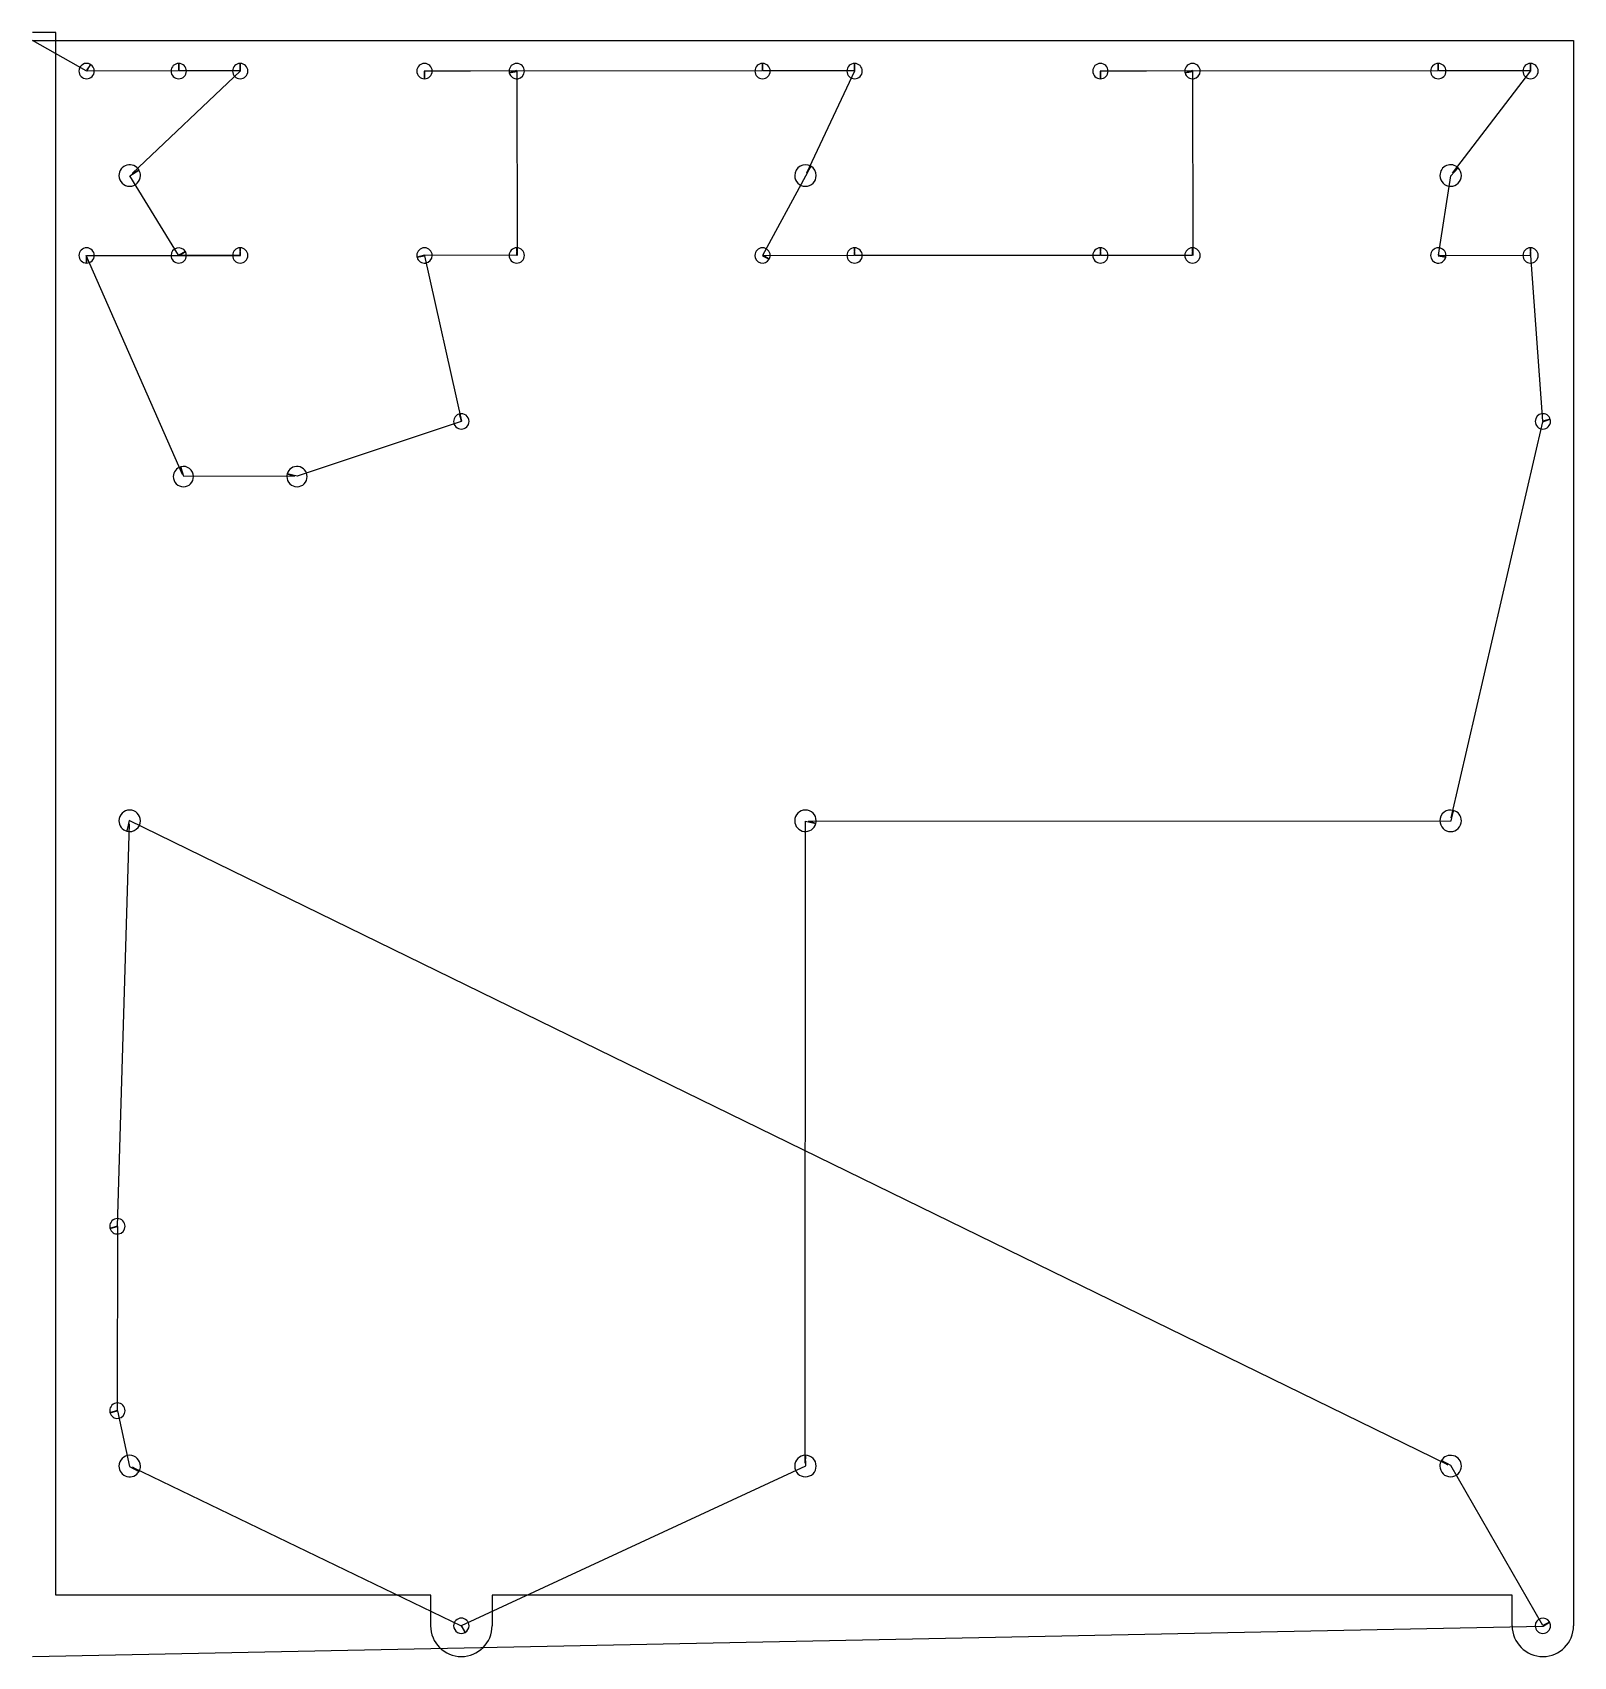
# Model space of a CAD drawing. Header units: inches. Extents: x 0.8 to 10.7, y 1 to 11.4.
import ezdxf

# ---------------------------------------------------------------- set-up
doc = ezdxf.new("R2010")
doc.units = ezdxf.units.IN
doc.layers.get('0').update_dxf_attribs({"linetype": 'CONTINUOUS'})
doc.layers.add('1', color=7, linetype='CONTINUOUS')
doc.layers.add('9', color=7, linetype='CONTINUOUS')

msp = doc.modelspace()

# ---------------------------------------------------------------- linework, layer by layer
at = {"color": 0, "linetype": 'CONTINUOUS'}
for p, q in [((1, 11.404), (0.85, 11.404)), ((1.195, 11.159), (0.85, 11.354)), ((1.785, 11.158), (1.199, 11.156)), ((1.488, 10.5), (2.183, 11.158)), ((2.179, 11.158), (1.79, 11.158)), ((5.525, 11.158), (3.36, 11.157)), ((3.364, 11.157), (3.952, 11.16)), ((3.953, 11.155), (3.955, 9.976)), ((6.116, 11.158), (5.53, 11.158)), ((5.811, 10.506), (6.12, 11.158)), ((9.856, 11.158), (7.691, 11.157)), ((7.695, 11.157), (8.283, 11.16)), ((8.284, 11.155), (8.286, 9.976)), ((10.447, 11.158), (9.86, 11.158)), ((9.949, 10.503), (10.451, 11.158)), ((1.786, 9.978), (1.474, 10.486)), ((5.529, 9.978), (5.806, 10.487)), ((9.859, 9.978), (9.939, 10.486)), ((1.811, 8.573), (1.195, 9.976)), ((1.199, 9.976), (2.183, 9.976)), ((2.179, 9.976), (1.789, 9.975)), ((3.951, 9.976), (3.362, 9.978)), ((3.363, 9.974), (3.6, 8.914)), ((6.116, 9.976), (5.527, 9.974)), ((7.691, 9.976), (6.12, 9.976)), ((8.281, 9.976), (7.695, 9.976)), ((10.447, 9.976), (9.858, 9.974)), ((10.527, 8.915), (10.451, 9.976)), ((3.596, 8.913), (2.546, 8.562)), ((9.94, 6.373), (10.528, 8.911)), ((2.53, 8.561), (1.82, 8.56)), ((9.92, 2.228), (1.47, 6.355)), ((5.801, 2.239), (5.803, 6.351)), ((5.822, 6.352), (9.94, 6.354)), ((1.47, 6.335), (1.393, 3.758)), ((1.394, 3.754), (1.393, 2.577)), ((1.394, 2.573), (1.471, 2.218)), ((1.49, 2.213), (3.597, 1.196)), ((3.6, 1.198), (5.806, 2.221)), ((10.527, 1.199), (9.939, 2.223)), ((0.85, 1), (10.529, 1.195))]:
    msp.add_line(p, q, dxfattribs=at)
at = {"layer": '1', "color": 1, "linetype": 'CONTINUOUS'}
for p, q in [((1, 11.354), (10.724, 11.354)), ((1, 1.394), (1, 11.354)), ((10.724, 11.354), (10.724, 1.197)), ((3.402, 1.394), (1, 1.394)), ((3.402, 1.197), (3.402, 1.394)), ((10.331, 1.394), (3.795, 1.394)), ((3.795, 1.394), (3.795, 1.197)), ((10.331, 1.197), (10.331, 1.394))]:
    msp.add_line(p, q, dxfattribs=at)
for centre, radius, start, end in [((1.197, 11.157), 0.0492, 60, 180), ((1.197, 11.157), 0.0492, 180, 360), ((1.197, 11.157), 0.0492, 360, 60), ((1.787, 11.157), 0.0492, 90, 180), ((1.787, 11.157), 0.0492, 180, 360), ((1.787, 11.157), 0.0492, 360, 90), ((2.181, 11.157), 0.0492, 90, 180), ((2.181, 11.157), 0.0492, 180, 360), ((2.181, 11.157), 0.0492, 360, 90), ((3.362, 11.157), 0.0492, 360, 180), ((3.362, 11.157), 0.0492, 180, 270), ((3.362, 11.157), 0.0492, 270, 0), ((3.953, 11.157), 0.0492, 360, 180), ((3.953, 11.157), 0.0492, 180, 195), ((3.953, 11.157), 0.0492, 195, 0), ((5.528, 11.157), 0.0492, 90, 180), ((5.528, 11.157), 0.0492, 180, 360), ((5.528, 11.157), 0.0492, 360, 90), ((6.118, 11.157), 0.0492, 90, 180), ((6.118, 11.157), 0.0492, 180, 360), ((6.118, 11.157), 0.0492, 360, 90), ((7.693, 11.157), 0.0492, 360, 180), ((7.693, 11.157), 0.0492, 180, 270), ((7.693, 11.157), 0.0492, 270, 0), ((8.283, 11.157), 0.0492, 360, 180), ((8.283, 11.157), 0.0492, 180, 195), ((8.283, 11.157), 0.0492, 195, 0), ((9.858, 11.157), 0.0492, 90, 180), ((9.858, 11.157), 0.0492, 180, 360), ((9.858, 11.157), 0.0492, 360, 90), ((10.449, 11.157), 0.0492, 90, 180), ((10.449, 11.157), 0.0492, 180, 360), ((10.449, 11.157), 0.0492, 360, 90), ((1.473, 10.488), 0.0689, 30, 180), ((1.473, 10.488), 0.0689, 360, 30), ((5.803, 10.488), 0.0689, 60, 180), ((5.803, 10.488), 0.0689, 360, 60), ((9.937, 10.488), 0.0689, 45, 180), ((9.937, 10.488), 0.0689, 360, 45), ((1.473, 10.488), 0.0689, 180, 360), ((5.803, 10.488), 0.0689, 180, 360), ((9.937, 10.488), 0.0689, 180, 360), ((1.197, 9.976), 0.0492, 360, 180), ((1.787, 9.976), 0.0492, 30, 180), ((1.787, 9.976), 0.0492, 360, 30), ((2.181, 9.976), 0.0492, 90, 180), ((2.181, 9.976), 0.0492, 360, 90), ((3.362, 9.976), 0.0492, 360, 180), ((3.953, 9.976), 0.0492, 90, 180), ((3.953, 9.976), 0.0492, 360, 90), ((5.528, 9.976), 0.0492, 360, 180), ((6.118, 9.976), 0.0492, 90, 180), ((6.118, 9.976), 0.0492, 360, 90), ((7.693, 9.976), 0.0492, 90, 180), ((7.693, 9.976), 0.0492, 360, 90), ((8.283, 9.976), 0.0492, 90, 180), ((8.283, 9.976), 0.0492, 360, 90), ((9.858, 9.976), 0.0492, 360, 180), ((10.449, 9.976), 0.0492, 90, 180), ((10.449, 9.976), 0.0492, 360, 90), ((1.197, 9.976), 0.0492, 180, 270), ((1.197, 9.976), 0.0492, 270, 0), ((1.787, 9.976), 0.0492, 180, 360), ((2.181, 9.976), 0.0492, 180, 360), ((3.362, 9.976), 0.0492, 180, 195), ((3.362, 9.976), 0.0492, 195, 0), ((3.953, 9.976), 0.0492, 180, 360), ((5.528, 9.976), 0.0492, 180, 330), ((5.528, 9.976), 0.0492, 330, 0), ((6.118, 9.976), 0.0492, 180, 360), ((7.693, 9.976), 0.0492, 180, 360), ((8.283, 9.976), 0.0492, 180, 360), ((9.858, 9.976), 0.0492, 180, 345), ((9.858, 9.976), 0.0492, 345, 0), ((10.449, 9.976), 0.0492, 180, 360), ((3.598, 8.913), 0.0492, 105, 180), ((3.598, 8.913), 0.0492, 360, 105), ((10.528, 8.913), 0.0492, 15, 180), ((3.598, 8.913), 0.0492, 180, 360), ((10.528, 8.913), 0.0492, 180, 360), ((10.528, 8.913), 0.0492, 360, 15), ((1.817, 8.559), 0.065, 105, 180), ((1.817, 8.559), 0.065, 180, 360), ((1.817, 8.559), 0.065, 360, 105), ((2.545, 8.559), 0.065, 165, 180), ((2.545, 8.559), 0.065, 180, 360), ((2.545, 8.559), 0.065, 360, 165), ((1.473, 6.354), 0.0689, 360, 180), ((1.473, 6.354), 0.0689, 180, 255), ((1.473, 6.354), 0.0689, 255, 0), ((5.803, 6.354), 0.0689, 360, 180), ((5.803, 6.354), 0.0689, 180, 345), ((5.803, 6.354), 0.0689, 345, 0), ((9.937, 6.354), 0.0689, 75, 180), ((9.937, 6.354), 0.0689, 180, 360), ((9.937, 6.354), 0.0689, 360, 75), ((1.394, 3.756), 0.0492, 360, 180), ((1.394, 3.756), 0.0492, 180, 195), ((1.394, 3.756), 0.0492, 195, 0), ((1.394, 2.575), 0.0492, 360, 180), ((1.394, 2.575), 0.0492, 180, 195), ((1.394, 2.575), 0.0492, 195, 0), ((1.473, 2.22), 0.0689, 360, 180), ((5.803, 2.22), 0.0689, 90, 180), ((5.803, 2.22), 0.0689, 360, 90), ((9.937, 2.22), 0.0689, 360, 150), ((1.473, 2.22), 0.0689, 180, 330), ((1.473, 2.22), 0.0689, 330, 0), ((5.803, 2.22), 0.0689, 180, 360), ((9.937, 2.22), 0.0689, 150, 180), ((9.937, 2.22), 0.0689, 180, 360), ((3.598, 1.197), 0.197, 180, 0), ((3.598, 1.197), 0.0492, 360, 180), ((3.598, 1.197), 0.0492, 180, 300), ((3.598, 1.197), 0.0492, 300, 0), ((10.528, 1.197), 0.197, 180, 0), ((10.528, 1.197), 0.0492, 30, 180), ((10.528, 1.197), 0.0492, 180, 360), ((10.528, 1.197), 0.0492, 360, 30)]:
    msp.add_arc(centre, radius, start, end, dxfattribs=at)
at = {"layer": '9', "color": 9, "linetype": 'CONTINUOUS'}
for p, q in [((0.85, 11.354), (1, 11.354)), ((1, 11.354), (1, 11.404)), ((1.221, 11.2), (1.195, 11.159)), ((1.199, 11.156), (1.221, 11.2)), ((1.787, 11.207), (1.785, 11.158)), ((1.79, 11.158), (1.787, 11.207)), ((2.181, 11.207), (2.179, 11.158)), ((2.183, 11.158), (2.181, 11.207)), ((3.36, 11.157), (3.362, 11.108)), ((3.362, 11.108), (3.364, 11.157)), ((3.952, 11.16), (3.905, 11.145)), ((3.905, 11.145), (3.953, 11.155)), ((5.528, 11.207), (5.525, 11.158)), ((5.53, 11.158), (5.528, 11.207)), ((6.118, 11.207), (6.116, 11.158)), ((6.12, 11.158), (6.118, 11.207)), ((7.691, 11.157), (7.693, 11.108)), ((7.693, 11.108), (7.695, 11.157)), ((8.283, 11.16), (8.236, 11.145)), ((8.236, 11.145), (8.284, 11.155)), ((9.858, 11.207), (9.856, 11.158)), ((9.86, 11.158), (9.858, 11.207)), ((10.449, 11.207), (10.447, 11.158)), ((10.451, 11.158), (10.449, 11.207)), ((1.474, 10.486), (1.532, 10.523)), ((1.532, 10.523), (1.488, 10.5)), ((5.806, 10.487), (5.838, 10.548)), ((5.838, 10.548), (5.811, 10.506)), ((9.939, 10.486), (9.986, 10.537)), ((9.986, 10.537), (9.949, 10.503)), ((1.83, 10.001), (1.786, 9.978)), ((1.789, 9.975), (1.83, 10.001)), ((2.181, 10.026), (2.179, 9.976)), ((2.183, 9.976), (2.181, 10.026)), ((3.953, 10.026), (3.951, 9.976)), ((3.955, 9.976), (3.953, 10.026)), ((6.118, 10.026), (6.116, 9.976)), ((6.12, 9.976), (6.118, 10.026)), ((7.693, 10.026), (7.691, 9.976)), ((7.695, 9.976), (7.693, 10.026)), ((8.283, 10.026), (8.281, 9.976)), ((8.286, 9.976), (8.283, 10.026)), ((10.449, 10.026), (10.447, 9.976)), ((10.451, 9.976), (10.449, 10.026)), ((1.195, 9.976), (1.197, 9.927)), ((1.197, 9.927), (1.199, 9.976)), ((3.362, 9.978), (3.315, 9.964)), ((3.315, 9.964), (3.363, 9.974)), ((5.527, 9.974), (5.57, 9.952)), ((5.57, 9.952), (5.529, 9.978)), ((9.858, 9.974), (9.906, 9.964)), ((9.906, 9.964), (9.859, 9.978)), ((3.6, 8.914), (3.586, 8.961)), ((3.586, 8.961), (3.596, 8.913)), ((10.575, 8.926), (10.527, 8.915)), ((10.528, 8.911), (10.575, 8.926)), ((1.82, 8.56), (1.8, 8.622)), ((1.8, 8.622), (1.811, 8.573)), ((2.546, 8.562), (2.483, 8.576)), ((2.483, 8.576), (2.53, 8.561)), ((1.47, 6.355), (1.455, 6.288)), ((5.803, 6.351), (5.87, 6.336)), ((5.87, 6.336), (5.822, 6.352)), ((9.94, 6.354), (9.955, 6.421)), ((9.955, 6.421), (9.94, 6.373)), ((1.455, 6.288), (1.47, 6.335)), ((1.393, 3.758), (1.346, 3.743)), ((1.346, 3.743), (1.394, 3.754)), ((1.393, 2.577), (1.346, 2.562)), ((1.346, 2.562), (1.394, 2.573)), ((5.803, 2.289), (5.801, 2.239)), ((5.806, 2.221), (5.803, 2.289)), ((1.471, 2.218), (1.532, 2.186)), ((1.532, 2.186), (1.49, 2.213)), ((9.939, 2.223), (9.878, 2.255)), ((9.878, 2.255), (9.92, 2.228)), ((3.597, 1.196), (3.623, 1.154)), ((3.623, 1.154), (3.6, 1.198)), ((10.57, 1.221), (10.527, 1.199)), ((10.529, 1.195), (10.57, 1.221))]:
    msp.add_line(p, q, dxfattribs=at)

doc.saveas('drawing.dxf')
